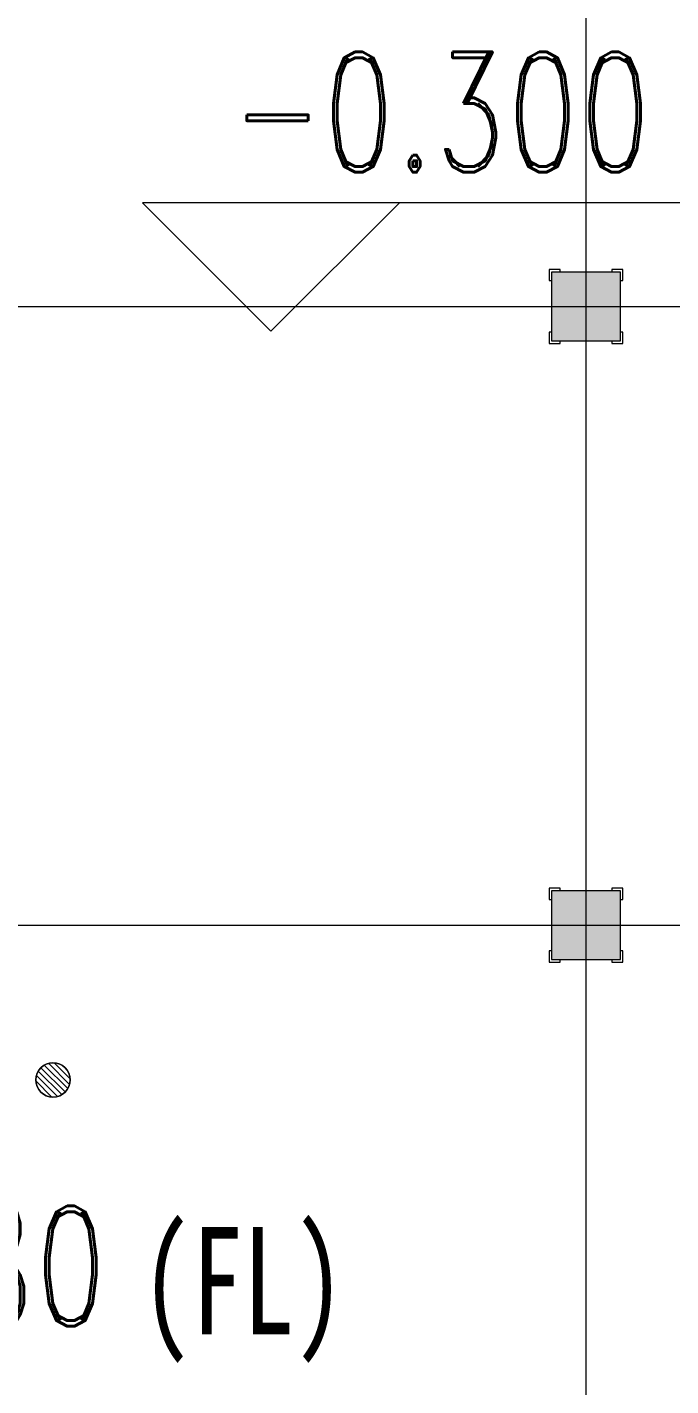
# Model space of a CAD drawing. Header units: millimetres. Extents: x -76632 to 443185, y -33181 to 192400.
# Drawn here: x 7900 to 15387, y 59440 to 75249 of the extents above; entities that cross this region are included whole.
import ezdxf

# ---------------------------------------------------------------- set-up
doc = ezdxf.new("R2010")
doc.units = ezdxf.units.MM
doc.linetypes.add('轴网线', pattern=[22.04, 18.38, -1.83, 0, -1.83])
doc.layers.get('0').update_dxf_attribs({"color": 8})
for name, color, linetype, lineweight in [('A-ANNO-NOTE', 8, 'Continuous', 5), ('A-GENM', 8, 'Continuous', 5), ('P-PIPE', 8, 'Continuous', 5), ('Q-SPCQ', 8, 'Continuous', 5), ('S-COLS', 8, 'Continuous', 5), ('S-GRID', 8, 'Continuous', 9)]:
    doc.layers.add(name, color=color, linetype=linetype, lineweight=lineweight)
doc.styles.add('RomanD_3', font='romand__.ttf', dxfattribs={"width": 0.7, "height": 1400})
doc.styles.add('仿宋_6', font='simfang.ttf', dxfattribs={"width": 0.7, "height": 1250})

# ---------------------------------------------------------------- blocks, each defined once
blk = doc.blocks.new('X-ST-F3-01-C-001_HLP2_rvt-1-LAY-1F-1_500-A')
at = {"layer": 'S-COLS', "true_color": 0x808080}
for points in [[(14800, 71600), (14800, 72400), (14000, 72400), (14000, 71600)], [(14800, 64400), (14800, 65200), (14000, 65200), (14000, 64400)]]:
    blk.add_hatch(color=8, dxfattribs=at).paths.add_polyline_path(points, flags=0)
at = {"layer": 'S-COLS', "color": 7, "lineweight": 9}
for p, q in [((14800, 72400), (14000, 72400)), ((14000, 72400), (14000, 71600)), ((14800, 71600), (14800, 72400)), ((14000, 71600), (14800, 71600)), ((14800, 65200), (14000, 65200)), ((14000, 65200), (14000, 64400)), ((14800, 64400), (14800, 65200)), ((14000, 64400), (14800, 64400))]:
    blk.add_line(p, q, dxfattribs=at)
blk = doc.blocks.new('圆形地漏_固定_2 - 热轧钢管-3953173-LAY-1F-1_500-A')
at = {"layer": 'A-GENM'}
for p, q in [((172, -102), (-102, 172)), ((193, -52), (-52, 193)), ((13, 200), (200, 13)), ((-193, 52), (52, -193)), ((102, -172), (-172, 102)), ((-141, 141), (141, -141)), ((-13, -200), (-200, -13))]:
    blk.add_line(p, q, dxfattribs=at)
blk.add_circle((0, 0), 200, dxfattribs=at)
at = {"layer": 'P-PIPE'}
for start, end in [(0, 180), (180, 0)]:
    blk.add_arc((0, 0), 200, start, end, dxfattribs=at)
blk = doc.blocks.new('橡胶防撞护角 - 橡胶防撞护角-4752618-LAY-1F-1_500-A')
at = {"layer": 'Q-SPCQ'}
for p, q in [((100, 830), (-30, 830)), ((-30, 830), (-30, 700)), ((100, 800), (100, 830)), ((830, 830), (700, 830)), ((700, 830), (700, 800)), ((830, 700), (830, 830)), ((-30, 700), (0, 700)), ((800, 700), (830, 700)), ((0, 100), (-30, 100)), ((-30, 100), (-30, -30)), ((830, 100), (800, 100)), ((830, -30), (830, 100)), ((-30, -30), (100, -30)), ((100, -30), (100, 0)), ((700, 0), (700, -30)), ((700, -30), (830, -30))]:
    blk.add_line(p, q, dxfattribs=at)
blk = doc.blocks.new('高程点-说明仿宋-2 - 高程点-说明仿宋-2-1141479-LAY-1F-1_500-A')
at = {"layer": 'A-ANNO-NOTE', "lineweight": 18}
for p, q in [((10.062, 2.987), (-2.987, 2.987)), ((0, 0), (-2.987, 2.987)), ((0, 0), (2.987, 2.987))]:
    blk.add_line(p, q, dxfattribs=at)

msp = doc.modelspace()

# ---------------------------------------------------------------- linework, layer by layer
at = {"layer": 'S-GRID', "linetype": '轴网线', "transparency": 33554687}
for p, q in [((14400, -17706.2), (14400, 174400)), ((-16000, 72000), (308800, 72000)), ((-16000, 64800), (308800, 64800))]:
    msp.add_line(p, q, dxfattribs=at)

# ---------------------------------------------------------------- block references
at = {"lineweight": 5, "transparency": 33554687}
msp.add_blockref('X-ST-F3-01-C-001_HLP2_rvt-1-LAY-1F-1_500-A', (0, 0), dxfattribs=at)
at = {"layer": 'A-ANNO-NOTE', "lineweight": 18, "transparency": 33554687, "xscale": 500, "yscale": 500, "zscale": 500}
msp.add_blockref('高程点-说明仿宋-2 - 高程点-说明仿宋-2-1141479-LAY-1F-1_500-A', (10735.6, 71711.5), dxfattribs=at)
at = {"layer": 'P-PIPE', "transparency": 33554687}
msp.add_blockref('圆形地漏_固定_2 - 热轧钢管-3953173-LAY-1F-1_500-A', (8200, 63000), dxfattribs=at)
at = {"layer": 'Q-SPCQ', "transparency": 33554687}
for p in [(14000, 71600), (14000, 64400)]:
    msp.add_blockref('橡胶防撞护角 - 橡胶防撞护角-4752618-LAY-1F-1_500-A', p, dxfattribs=at)

# ---------------------------------------------------------------- texts
at = {"layer": 'A-ANNO-NOTE', "lineweight": 9, "transparency": 33554687, "attachment_point": 1}
for s, insert, char_height, width, style in [('-0.300', (10286.8, 74960.5), 1400, 6537.762, 'RomanD_3'), ('0.180', (5005.7, 61533.1), 1400, 5106.749, 'RomanD_3'), ('(FL)', (9219.7, 61289.4), 1250, 3142.615, '仿宋_6')]:
    msp.add_mtext(s, dxfattribs=dict(at, insert=insert, char_height=char_height, width=width, style=style))

doc.saveas('drawing.dxf')
